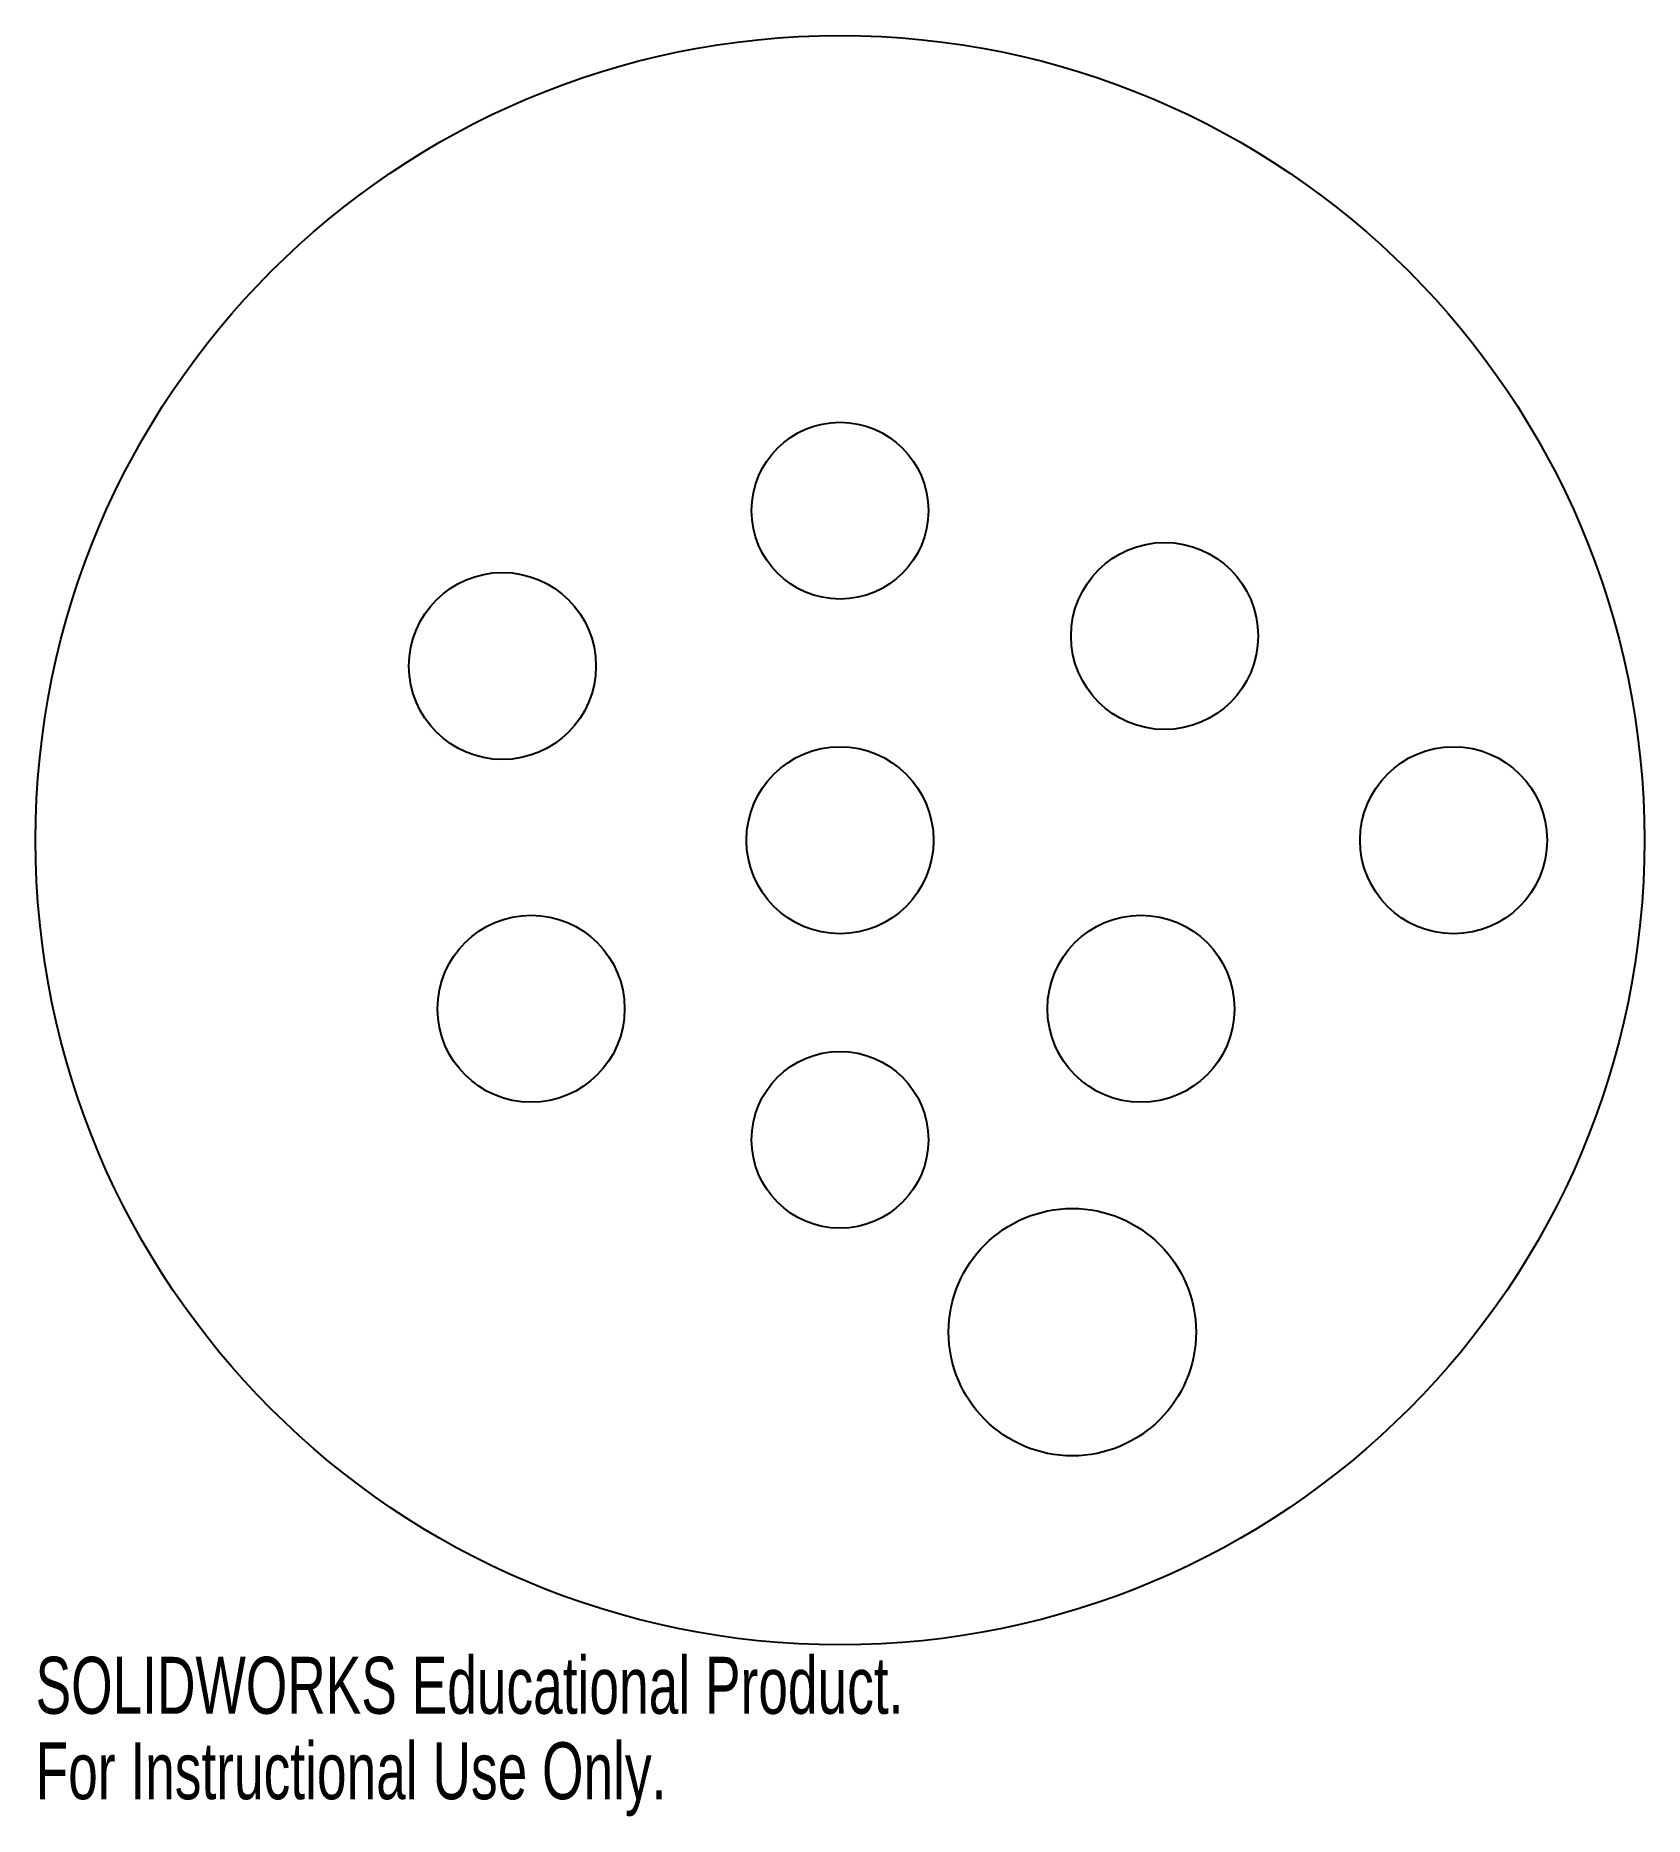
# Model space of a CAD drawing. Header units: inches. Extents: x -2.69 to 2.69, y -3.26 to 2.69.
import ezdxf

# ---------------------------------------------------------------- set-up
doc = ezdxf.new("R2010")
doc.units = ezdxf.units.IN
doc.header["$MEASUREMENT"] = 0
doc.styles.add('SLDTEXTSTYLE0', font='TXT', dxfattribs={"width": 0.7})

msp = doc.modelspace()

# ---------------------------------------------------------------- linework, layer by layer
at = {"color": 7, "linetype": 'Continuous', "lineweight": 25}
for centre, radius in [((0, 0), 2.6888), ((0, 1.1014), 0.2953), ((1.0849, 0.6824), 0.3125), ((-1.1282, 0.5822), 0.3125), ((0, 0), 0.3125), ((2.0509, 0), 0.3125), ((-1.0324, -0.5633), 0.3125), ((1.006, -0.5633), 0.3125), ((0, -1.001), 0.2953), ((0.7766, -1.6439), 0.4134)]:
    msp.add_circle(centre, radius, dxfattribs=at)

# ---------------------------------------------------------------- texts
at = {"color": 7, "linetype": 'Continuous', "char_height": 0.1903, "attachment_point": 1, "style": 'SLDTEXTSTYLE0'}
for s, insert in [('SOLIDWORKS Educational Product.', (-2.6888, -2.7289)), ('For Instructional Use Only.', (-2.6888, -3.0144))]:
    msp.add_mtext(s, dxfattribs=dict(at, insert=insert))

doc.saveas('drawing.dxf')
